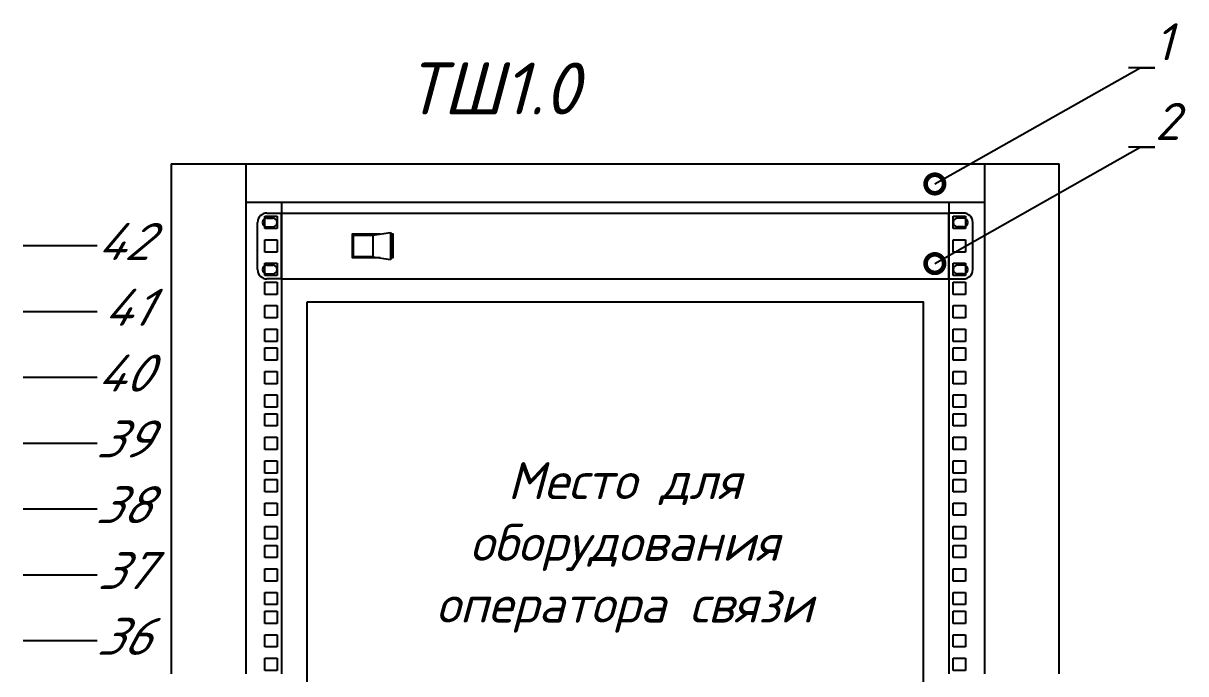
# Model space of a CAD drawing. Extents: x -260425 to 1294666, y -169889 to -2349.
# Drawn here: x 957999 to 965854, y -19119 to -14726 of the extents above; entities that cross this region are included whole.
import ezdxf
from ezdxf import colors
from ezdxf.entities.mleader import LeaderData, LeaderLine
from ezdxf.enums import TextEntityAlignment as Align
from ezdxf.math import Vec2, Vec3

# ---------------------------------------------------------------- set-up
doc = ezdxf.new("R2010")
doc.units = 0
doc.header["$LTSCALE"] = 100
doc.layers.add('АП_АСУ_ОсновнаяТонкая', color=7, linetype='Continuous', lineweight=25)
doc.styles.add('1ISOCPEUR', font='isocpeui.ttf', dxfattribs={"height": 250})

# ---------------------------------------------------------------- blocks, each defined once
blk = doc.blocks.new('*U218')
at = {"color": 0, "linetype": 'ByBlock', "lineweight": -2}
for p, q in [((0, 1933.5), (0, 1900.2)), ((0, 1933.5), (600, 1933.5)), ((50.5, 1933.5), (50.5, 1900.2)), ((549.5, 1933.5), (549.5, 1900.2)), ((600, 1900.2), (600, 1933.5)), ((50.5, 1907.5), (549.5, 1907.5)), ((74.5, 1907.5), (74.5, 1900.2)), ((525.5, 1907.5), (525.5, 1900.2)), ((0, 1900.2), (0, 1855.75)), ((50.5, 1900.2), (50.5, 1855.75)), ((63.35, 1889.7), (63.35, 1898)), ((63.35, 1898), (71.65, 1898)), ((71.65, 1898), (71.65, 1889.7)), ((74.5, 1900.2), (74.5, 1855.75)), ((525.5, 1900.2), (525.5, 1855.75)), ((528.35, 1889.7), (528.35, 1898)), ((528.35, 1898), (536.65, 1898)), ((536.65, 1898), (536.65, 1889.7)), ((549.5, 1900.2), (549.5, 1855.75)), ((600, 1855.75), (600, 1900.2)), ((71.65, 1889.7), (63.35, 1889.7)), ((536.65, 1889.7), (528.35, 1889.7)), ((-50, 1877.975), (-100, 1877.975)), ((63.35, 1873.825), (63.35, 1882.125)), ((63.35, 1882.125), (71.65, 1882.125)), ((71.65, 1882.125), (71.65, 1873.825)), ((528.35, 1873.825), (528.35, 1882.125)), ((528.35, 1882.125), (536.65, 1882.125)), ((536.65, 1882.125), (536.65, 1873.825)), ((71.65, 1873.825), (63.35, 1873.825)), ((536.65, 1873.825), (528.35, 1873.825)), ((63.35, 1857.95), (63.35, 1866.25)), ((63.35, 1866.25), (71.65, 1866.25)), ((71.65, 1866.25), (71.65, 1857.95)), ((528.35, 1857.95), (528.35, 1866.25)), ((528.35, 1866.25), (536.65, 1866.25)), ((536.65, 1866.25), (536.65, 1857.95)), ((0, 1855.75), (0, 1811.3)), ((50.5, 1855.75), (50.5, 1811.3)), ((71.65, 1857.95), (63.35, 1857.95)), ((74.5, 1855.75), (74.5, 1811.3)), ((525.5, 1855.75), (525.5, 1811.3)), ((536.65, 1857.95), (528.35, 1857.95)), ((549.5, 1855.75), (549.5, 1811.3)), ((600, 1811.3), (600, 1855.75)), ((63.35, 1845.25), (63.35, 1853.55)), ((63.35, 1853.55), (71.65, 1853.55)), ((71.65, 1853.55), (71.65, 1845.25)), ((528.35, 1845.25), (528.35, 1853.55)), ((528.35, 1853.55), (536.65, 1853.55)), ((536.65, 1853.55), (536.65, 1845.25)), ((71.65, 1845.25), (63.35, 1845.25)), ((536.65, 1845.25), (528.35, 1845.25)), ((-50, 1833.525), (-100, 1833.525)), ((63.35, 1829.375), (63.35, 1837.675)), ((63.35, 1837.675), (71.65, 1837.675)), ((71.65, 1837.675), (71.65, 1829.375)), ((528.35, 1829.375), (528.35, 1837.675)), ((528.35, 1837.675), (536.65, 1837.675)), ((536.65, 1837.675), (536.65, 1829.375)), ((71.65, 1829.375), (63.35, 1829.375)), ((536.65, 1829.375), (528.35, 1829.375)), ((63.35, 1813.5), (63.35, 1821.8)), ((63.35, 1821.8), (71.65, 1821.8)), ((71.65, 1821.8), (71.65, 1813.5)), ((528.35, 1813.5), (528.35, 1821.8)), ((528.35, 1821.8), (536.65, 1821.8)), ((536.65, 1821.8), (536.65, 1813.5)), ((0, 1811.3), (0, 1766.85)), ((50.5, 1811.3), (50.5, 1766.85)), ((71.65, 1813.5), (63.35, 1813.5)), ((63.35, 1800.8), (63.35, 1809.1)), ((63.35, 1809.1), (71.65, 1809.1)), ((71.65, 1809.1), (71.65, 1800.8)), ((74.5, 1811.3), (74.5, 1766.85)), ((525.5, 1811.3), (525.5, 1766.85)), ((536.65, 1813.5), (528.35, 1813.5)), ((528.35, 1800.8), (528.35, 1809.1)), ((528.35, 1809.1), (536.65, 1809.1)), ((536.65, 1809.1), (536.65, 1800.8)), ((549.5, 1811.3), (549.5, 1766.85)), ((600, 1766.85), (600, 1811.3)), ((71.65, 1800.8), (63.35, 1800.8)), ((536.65, 1800.8), (528.35, 1800.8)), ((63.35, 1784.925), (63.35, 1793.225)), ((63.35, 1793.225), (71.65, 1793.225)), ((71.65, 1793.225), (71.65, 1784.925)), ((528.35, 1784.925), (528.35, 1793.225)), ((528.35, 1793.225), (536.65, 1793.225)), ((536.65, 1793.225), (536.65, 1784.925)), ((-50, 1789.075), (-100, 1789.075)), ((71.65, 1784.925), (63.35, 1784.925)), ((536.65, 1784.925), (528.35, 1784.925)), ((63.35, 1769.05), (63.35, 1777.35)), ((63.35, 1777.35), (71.65, 1777.35)), ((71.65, 1777.35), (71.65, 1769.05)), ((528.35, 1769.05), (528.35, 1777.35)), ((528.35, 1777.35), (536.65, 1777.35)), ((536.65, 1777.35), (536.65, 1769.05)), ((71.65, 1769.05), (63.35, 1769.05)), ((536.65, 1769.05), (528.35, 1769.05)), ((0, 1766.85), (0, 1722.4)), ((50.5, 1766.85), (50.5, 1722.4)), ((63.35, 1756.35), (63.35, 1764.65)), ((63.35, 1764.65), (71.65, 1764.65)), ((71.65, 1764.65), (71.65, 1756.35)), ((74.5, 1766.85), (74.5, 1722.4)), ((525.5, 1766.85), (525.5, 1722.4)), ((528.35, 1756.35), (528.35, 1764.65)), ((528.35, 1764.65), (536.65, 1764.65)), ((536.65, 1764.65), (536.65, 1756.35)), ((549.5, 1766.85), (549.5, 1722.4)), ((600, 1722.4), (600, 1766.85)), ((71.65, 1756.35), (63.35, 1756.35)), ((536.65, 1756.35), (528.35, 1756.35)), ((-50, 1744.625), (-100, 1744.625)), ((63.35, 1740.475), (63.35, 1748.775)), ((63.35, 1748.775), (71.65, 1748.775)), ((71.65, 1748.775), (71.65, 1740.475)), ((528.35, 1740.475), (528.35, 1748.775)), ((528.35, 1748.775), (536.65, 1748.775)), ((536.65, 1748.775), (536.65, 1740.475)), ((71.65, 1740.475), (63.35, 1740.475)), ((536.65, 1740.475), (528.35, 1740.475)), ((63.35, 1724.6), (63.35, 1732.9)), ((63.35, 1732.9), (71.65, 1732.9)), ((71.65, 1732.9), (71.65, 1724.6)), ((528.35, 1724.6), (528.35, 1732.9)), ((528.35, 1732.9), (536.65, 1732.9)), ((536.65, 1732.9), (536.65, 1724.6)), ((0, 1722.4), (0, 1677.95)), ((50.5, 1722.4), (50.5, 1677.95)), ((71.65, 1724.6), (63.35, 1724.6)), ((74.5, 1722.4), (74.5, 1677.95)), ((525.5, 1722.4), (525.5, 1677.95)), ((536.65, 1724.6), (528.35, 1724.6)), ((549.5, 1722.4), (549.5, 1677.95)), ((600, 1677.95), (600, 1722.4)), ((63.35, 1711.9), (63.35, 1720.2)), ((63.35, 1720.2), (71.65, 1720.2)), ((71.65, 1720.2), (71.65, 1711.9)), ((528.35, 1711.9), (528.35, 1720.2)), ((528.35, 1720.2), (536.65, 1720.2)), ((536.65, 1720.2), (536.65, 1711.9)), ((71.65, 1711.9), (63.35, 1711.9)), ((536.65, 1711.9), (528.35, 1711.9)), ((-50, 1700.175), (-100, 1700.175)), ((63.35, 1696.025), (63.35, 1704.325)), ((63.35, 1704.325), (71.65, 1704.325)), ((71.65, 1704.325), (71.65, 1696.025)), ((528.35, 1696.025), (528.35, 1704.325)), ((528.35, 1704.325), (536.65, 1704.325)), ((536.65, 1704.325), (536.65, 1696.025)), ((71.65, 1696.025), (63.35, 1696.025)), ((536.65, 1696.025), (528.35, 1696.025)), ((63.35, 1680.15), (63.35, 1688.45)), ((63.35, 1688.45), (71.65, 1688.45)), ((71.65, 1688.45), (71.65, 1680.15)), ((528.35, 1680.15), (528.35, 1688.45)), ((528.35, 1688.45), (536.65, 1688.45)), ((536.65, 1688.45), (536.65, 1680.15)), ((0, 1677.95), (0, 1633.5)), ((50.5, 1677.95), (50.5, 1633.5)), ((71.65, 1680.15), (63.35, 1680.15)), ((63.35, 1667.45), (63.35, 1675.75)), ((63.35, 1675.75), (71.65, 1675.75)), ((71.65, 1675.75), (71.65, 1667.45)), ((74.5, 1677.95), (74.5, 1633.5)), ((525.5, 1677.95), (525.5, 1633.5)), ((536.65, 1680.15), (528.35, 1680.15)), ((528.35, 1667.45), (528.35, 1675.75)), ((528.35, 1675.75), (536.65, 1675.75)), ((536.65, 1675.75), (536.65, 1667.45)), ((549.5, 1677.95), (549.5, 1633.5)), ((600, 1633.5), (600, 1677.95)), ((71.65, 1667.45), (63.35, 1667.45)), ((536.65, 1667.45), (528.35, 1667.45)), ((63.35, 1651.575), (63.35, 1659.875)), ((63.35, 1659.875), (71.65, 1659.875)), ((71.65, 1659.875), (71.65, 1651.575)), ((528.35, 1651.575), (528.35, 1659.875)), ((528.35, 1659.875), (536.65, 1659.875)), ((536.65, 1659.875), (536.65, 1651.575)), ((-50, 1655.725), (-100, 1655.725)), ((71.65, 1651.575), (63.35, 1651.575)), ((536.65, 1651.575), (528.35, 1651.575)), ((63.35, 1635.7), (63.35, 1644)), ((63.35, 1644), (71.65, 1644)), ((71.65, 1644), (71.65, 1635.7)), ((528.35, 1635.7), (528.35, 1644)), ((528.35, 1644), (536.65, 1644)), ((536.65, 1644), (536.65, 1635.7)), ((71.65, 1635.7), (63.35, 1635.7)), ((536.65, 1635.7), (528.35, 1635.7)), ((0, 1633.5), (0, 1589.05)), ((50.5, 1633.5), (50.5, 1589.05)), ((63.35, 1623), (63.35, 1631.3)), ((63.35, 1631.3), (71.65, 1631.3)), ((71.65, 1631.3), (71.65, 1623)), ((74.5, 1633.5), (74.5, 1589.05)), ((525.5, 1633.5), (525.5, 1589.05)), ((528.35, 1623), (528.35, 1631.3)), ((528.35, 1631.3), (536.65, 1631.3)), ((536.65, 1631.3), (536.65, 1623)), ((549.5, 1633.5), (549.5, 1589.05)), ((600, 1589.05), (600, 1633.5)), ((71.65, 1623), (63.35, 1623)), ((536.65, 1623), (528.35, 1623)), ((-50, 1611.275), (-100, 1611.275)), ((63.35, 1607.125), (63.35, 1615.425)), ((63.35, 1615.425), (71.65, 1615.425)), ((71.65, 1615.425), (71.65, 1607.125)), ((528.35, 1607.125), (528.35, 1615.425)), ((528.35, 1615.425), (536.65, 1615.425)), ((536.65, 1615.425), (536.65, 1607.125)), ((71.65, 1607.125), (63.35, 1607.125)), ((536.65, 1607.125), (528.35, 1607.125)), ((63.35, 1591.25), (63.35, 1599.55)), ((63.35, 1599.55), (71.65, 1599.55)), ((71.65, 1599.55), (71.65, 1591.25)), ((528.35, 1591.25), (528.35, 1599.55)), ((528.35, 1599.55), (536.65, 1599.55)), ((536.65, 1599.55), (536.65, 1591.25)), ((71.65, 1591.25), (63.35, 1591.25)), ((536.65, 1591.25), (528.35, 1591.25))]:
    blk.add_line(p, q, dxfattribs=at)
blk = doc.blocks.new("19'' вентиляторный модуль")
at = {"color": 0, "linetype": 'ByBlock'}
for p, q in [((158.34, -15.88), (158.34, 15.87)), ((164.69, 22.22), (174.5, 22.22)), ((164.69, 18.87), (168.65, 18.87)), ((174.5, 22.22), (625.5, 22.22)), ((174.5, -22.23), (174.5, 22.22)), ((635.31, 22.22), (625.5, 22.22)), ((625.5, -22.23), (625.5, 22.22)), ((635.31, 18.87), (631.35, 18.87)), ((641.66, -15.88), (641.66, 15.87)), ((164.69, 12.87), (168.65, 12.87)), ((635.31, 12.87), (631.35, 12.87)), ((164.69, -12.88), (168.65, -12.88)), ((635.31, -12.88), (631.35, -12.88)), ((164.69, -18.88), (168.65, -18.88)), ((174.5, -22.23), (164.69, -22.23)), ((174.5, -22.23), (625.5, -22.23)), ((625.5, -22.23), (635.31, -22.23)), ((635.31, -18.88), (631.35, -18.88))]:
    blk.add_line(p, q, dxfattribs=at)
at = {"color": 0, "linetype": 'ByBlock', "lineweight": -2}
for p, q in [((236.13, 7.36), (248.14, 9.05)), ((248.14, 9.05), (248.14, -9.05)), ((248.14, 9.05), (249.11, 7.36)), ((236.13, 7.36), (236.13, -7.36)), ((236.13, -7.36), (248.14, -9.05)), ((249.11, -7.36), (248.14, -9.05))]:
    blk.add_line(p, q, dxfattribs=at)
for points in [[(241.29, -8.09), (222.42, -8.09), (222.42, 8.09), (241.29, 8.09)], [(248.69, 8.09), (249.83, 8.09), (249.83, -8.09), (248.69, -8.09)], [(236.13, -7.36), (223.15, -7.36), (223.15, 7.36), (236.13, 7.36)], [(249.11, 7.36), (249.11, -7.36)]]:
    blk.add_lwpolyline(points, dxfattribs=at)
at = {"color": 0, "linetype": 'ByBlock'}
for centre, radius, start, end in [((164.69, 15.87), 6.35, 90, 180), ((164.69, 15.87), 3, 90, 270), ((168.65, 15.87), 3, 270, 90), ((631.35, 15.87), 3, 90, 270), ((635.31, 15.87), 6.35, 0, 90), ((635.31, 15.87), 3, 270, 90), ((164.69, -15.88), 3, 90, 270), ((168.65, -15.88), 3, 270, 90), ((631.35, -15.88), 3, 90, 270), ((635.31, -15.88), 3, 270, 90), ((164.69, -15.88), 6.35, 180, 270), ((635.31, -15.88), 6.35, 270, 0)]:
    blk.add_arc(centre, radius, start, end, dxfattribs=at)
at = {"color": 0, "lineweight": -2, "style": '1ISOCPEUR', "oblique": 15, "flags": 8}
blk.add_attdef('НАИМЕНОВАНИЕ', text='', height=25, dxfattribs=at).set_placement((750, 9.03), align=Align.MIDDLE_LEFT)
blk = doc.blocks.new('_DotSmall')
at = {"color": 0, "linetype": 'ByBlock', "const_width": 0.5}
blk.add_lwpolyline([(-0.0625, 0, 1), (0.0625, 0, 1)], format="xyb", close=True, dxfattribs=at)
blk = doc.blocks.new("19'' маркер юнита")
at = {"color": 0, "linetype": 'ByBlock', "lineweight": -2, "style": '1ISOCPEUR', "oblique": 15, "flags": 8}
blk.add_attdef('#', text='', height=25, dxfattribs=at).set_placement((35, 3), align=Align.MIDDLE_RIGHT)

msp = doc.modelspace()

# ---------------------------------------------------------------- linework, layer by layer
at = {"layer": 'АП_АСУ_ОсновнаяТонкая'}
msp.add_lwpolyline([(959916.5, -16607.5), (964080.2, -16607.5), (964080.2, -19835.6), (959916.5, -19835.6)], close=True, dxfattribs=at)

# ---------------------------------------------------------------- block references
at = {"xscale": 10, "yscale": 10, "zscale": 10}
for name, p in [('*U218', (958998.5, -35009.1)), ("19'' вентиляторный модуль", (957998.5, -16229.9))]:
    msp.add_blockref(name, p, dxfattribs=at)
for p, values in [((958498.5, -16229.4), {'#': '42'}), ((958498.5, -16673.9), {'#': '41'}), ((958498.5, -17118.4), {'#': '40'}), ((958498.5, -17562.9), {'#': '39'}), ((958498.5, -18007.4), {'#': '38'}), ((958498.5, -18451.9), {'#': '37'}), ((958498.5, -18896.4), {'#': '36'})]:
    msp.add_blockref("19'' маркер юнита", p, dxfattribs=at).add_auto_attribs(values)

# ---------------------------------------------------------------- texts
at = {"layer": 'АП_АСУ_ОсновнаяТонкая', "style": '1ISOCPEUR'}
for s, width, insert, char_height, attachment_point in [('ТШ1.0', 3007.491, (960586.2, -14991.2), 350, 1), ('\\pxqc;Место для оборудования оператора связи', 3724.935, (962062.6, -18265.3), 250, 5)]:
    msp.add_mtext_dynamic_manual_height_columns(s, width=width, gutter_width=1250, heights=[0], dxfattribs=dict(at, insert=insert, char_height=char_height, attachment_point=attachment_point))

# ---------------------------------------------------------------- leaders
at = {"color": 0, "lineweight": 25}
ml = msp.add_multileader_mtext('Standard', dxfattribs=at)
ml.set_content('1', style='1ISOCPEUR')
ml.set_leader_properties()
ml.set_arrow_properties(name='DOTSMALL')
ml.build(insert=Vec2(0, 0))
ml.multileader.update_dxf_attribs({"text_left_attachment_type": 6, "text_right_attachment_type": 6, "dogleg_length": 100, "arrow_head_size": 250})
ctx = ml.context
ctx.base_point, ctx.char_height, ctx.arrow_head_size, ctx.landing_gap_size, ctx.plane_origin = Vec3(965645.3, -15025.9), 250, 250, 0, Vec3(959014.1, -15674.1)
ctx.left_attachment, ctx.right_attachment = 6, 6
notes = []
notes.append((ctx, [(1, (1, 1, 0), (965545.3, -15025.9), (1, 0), 100, [(0, [(964158.6, -15811.2)], 0, [])])]))
ctx.mtext.insert, ctx.mtext.width, ctx.mtext.flow_direction = Vec3(965645.3, -14725.9), 176.407, 5
ml = msp.add_multileader_mtext('Standard', dxfattribs=at)
ml.set_content('2', style='1ISOCPEUR')
ml.set_leader_properties()
ml.set_arrow_properties(name='DOTSMALL')
ml.build(insert=Vec2(0, 0))
ml.multileader.update_dxf_attribs({"text_left_attachment_type": 6, "text_right_attachment_type": 6, "dogleg_length": 100, "arrow_head_size": 250})
ctx = ml.context
ctx.base_point, ctx.char_height, ctx.arrow_head_size, ctx.landing_gap_size, ctx.plane_origin = Vec3(965645.3, -15563.6), 250, 250, 0, Vec3(959014.1, -16211.9)
ctx.left_attachment, ctx.right_attachment = 6, 6
notes.append((ctx, [(1, (1, 1, 0), (965545.3, -15563.6), (1, 0), 100, [(0, [(964158.6, -16348.9)], 0, [])])]))
ctx.mtext.insert, ctx.mtext.width, ctx.mtext.flow_direction = Vec3(965645.3, -15263.6), 176.407, 5
for ctx, leaders in notes:
    for number, flags, end, landing, length, lines in leaders:
        leader = LeaderData()
        leader.index, (leader.has_last_leader_line, leader.has_dogleg_vector, leader.attachment_direction) = number, flags
        leader.last_leader_point, leader.dogleg_vector, leader.dogleg_length = Vec3(end), Vec3(landing), length
        for number, points, colour, breaks in lines:
            line = LeaderLine()
            line.index, line.vertices, line.color, line.breaks = number, Vec3.list(points), colors.encode_raw_color(colour), breaks
            leader.lines.append(line)
        ctx.leaders.append(leader)

doc.saveas('drawing.dxf')
